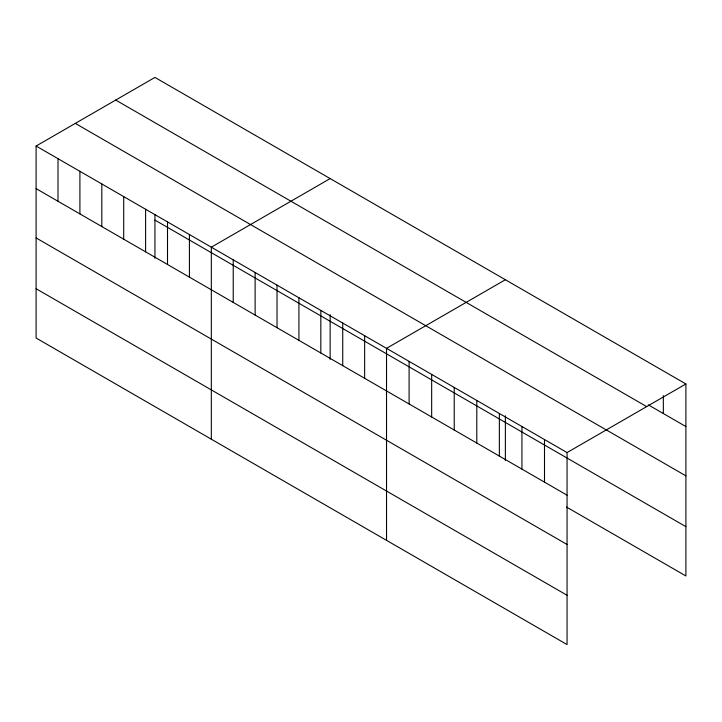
<?xml version="1.0" encoding="UTF-8"?>
<svg xmlns="http://www.w3.org/2000/svg" width="722" height="722" viewBox="0 0 722 722"><rect width="100%" height="100%" fill="white"/><g stroke="black" fill="none" stroke-linecap="round" stroke-linejoin="round"><path stroke-width="1.08" d="M36.1 146.034L567.059 452.577L567.059 644.584L36.1 338.031L36.1 146.034L154.941 77.416L685.9 383.969L685.9 575.966L566.49 507.034M330.153 178.578L211.32 247.186L211.32 439.193M505.373 279.739L386.532 348.347L386.532 540.354M567.059 452.577L685.9 383.969M648.293 404.843L685.9 426.558M115.719 100.06L646.686 406.612M605.984 429.716L685.9 475.861M75.314 123.39L606.281 429.933M154.941 220.12L685.9 526.663M36.1 188.613L567.059 495.166M36.1 237.926L567.059 544.469M36.1 288.728L567.059 595.271M663.337 395.593L663.337 413.525M544.496 439.545L544.496 482.134M521.934 426.522L521.934 469.11M505.373 415.809L505.373 460.537M499.362 413.489L499.362 456.078M476.8 400.466L476.8 443.055M454.228 387.434L454.228 430.023M431.666 374.411L431.666 417M409.103 361.379L409.103 403.968M364.637 335.703L364.637 378.292M342.733 323.059L342.733 365.648M330.153 314.648L330.153 359.375M320.83 310.415L320.83 353.004M298.926 297.771L298.926 340.36M277.022 285.127L277.022 327.716M255.119 272.483L255.119 315.072M233.224 259.839L233.224 302.428M189.417 234.542L189.417 277.131M167.513 221.898L167.513 264.487M154.941 214.596L154.941 258.214M145.609 209.254L145.609 251.843M123.706 196.61L123.706 239.199M101.811 183.966L101.811 226.555M79.907 171.322L79.907 213.911M58.004 158.678L58.004 201.267"/></g></svg>
